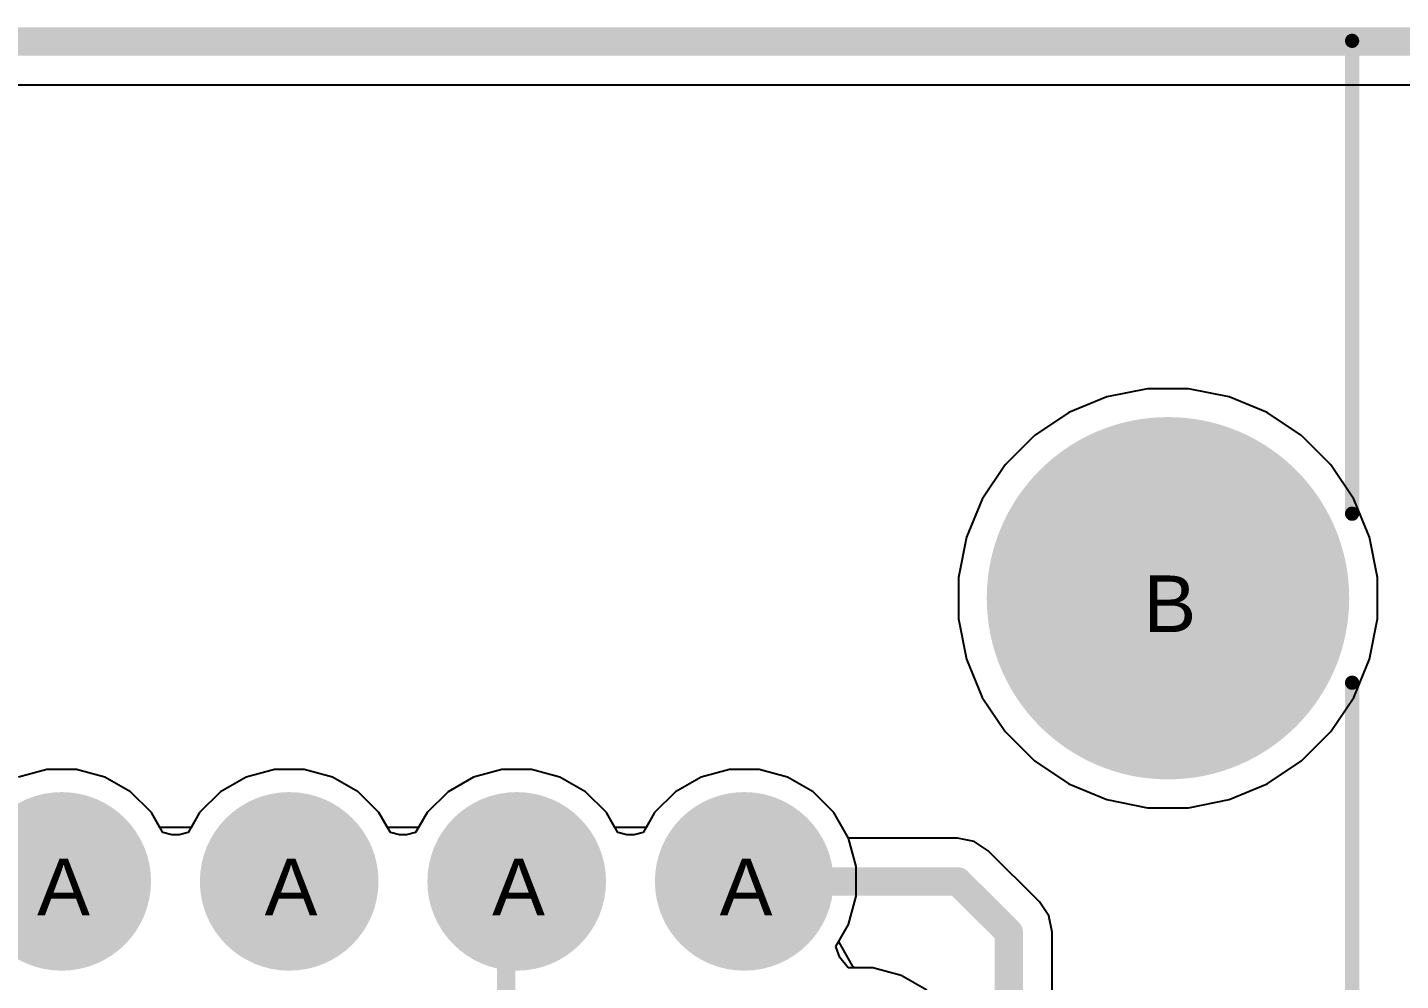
# Model space of a CAD drawing. Header units: inches. Extents: x 0 to 5401, y 0 to 5414.
# Drawn here: x 73.24 to 85.55, y 108.58 to 117.13 of the extents above; entities that cross this region are included whole.
import ezdxf

# ---------------------------------------------------------------- set-up
doc = ezdxf.new("R2010")
doc.units = ezdxf.units.IN
for name, color, linetype in [('Board Outline', 216, 'Continuous'), ('Bottom Layer', 5, 'Continuous'), ('Bottom Solder', 6, 'Continuous'), ('Drill Drawing', 1, 'Continuous'), ('Layer 1', 16, 'Continuous'), ('Layer 2', 76, 'Continuous'), ('Multi-Layer', 9, 'Continuous'), ('Pad Holes', 156, 'Continuous'), ('Top Layer', 1, 'Continuous'), ('Top Overlay', 2, 'Continuous'), ('Top Solder', 216, 'Continuous')]:
    doc.layers.add(name, color=color, linetype=linetype)
doc.styles.add('Arial', font='', dxfattribs={"height": 0.2})
doc.styles.get('Arial').set_extended_font_data('Arial')

# ---------------------------------------------------------------- blocks, each defined once
blk = doc.blocks.new('X12ADIWA3DY1027_190')
at = {"layer": 'Bottom Layer'}
h = blk.add_hatch(color=5, dxfattribs=at)
edge = h.paths.add_edge_path()
edge.add_arc((-2.55, 0.38), 0.75, 0, 360)
h = blk.add_hatch(color=5, dxfattribs=at)
edge = h.paths.add_edge_path()
edge.add_arc((-0.51, 0.38), 0.75, 0, 360)
h = blk.add_hatch(color=5, dxfattribs=at)
edge = h.paths.add_edge_path()
edge.add_arc((1.53, 0.38), 0.75, 0, 360)
h = blk.add_hatch(color=5, dxfattribs=at)
edge = h.paths.add_edge_path()
edge.add_arc((3.57, 0.38), 0.75, 0, 360)
at = {"layer": 'Bottom Solder'}
h = blk.add_hatch(color=6, dxfattribs=at)
edge = h.paths.add_edge_path()
edge.add_arc((-2.55, 0.38), 0.801, 0, 360)
h = blk.add_hatch(color=6, dxfattribs=at)
edge = h.paths.add_edge_path()
edge.add_arc((-0.51, 0.38), 0.801, 0, 360)
h = blk.add_hatch(color=6, dxfattribs=at)
edge = h.paths.add_edge_path()
edge.add_arc((1.53, 0.38), 0.801, 0, 360)
h = blk.add_hatch(color=6, dxfattribs=at)
edge = h.paths.add_edge_path()
edge.add_arc((3.57, 0.38), 0.801, 0, 360)
h = blk.add_hatch(color=6, dxfattribs=at)
edge = h.paths.add_edge_path()
edge.add_arc((-6.35, -2.16), 0.102, 0, 360)
at = {"layer": 'Layer 1'}
h = blk.add_hatch(color=16, dxfattribs=at)
edge = h.paths.add_edge_path()
edge.add_arc((-2.55, 0.38), 0.75, 0, 360)
h = blk.add_hatch(color=16, dxfattribs=at)
edge = h.paths.add_edge_path()
edge.add_arc((-0.51, 0.38), 0.75, 0, 360)
h = blk.add_hatch(color=16, dxfattribs=at)
edge = h.paths.add_edge_path()
edge.add_arc((1.53, 0.38), 0.75, 0, 360)
h = blk.add_hatch(color=16, dxfattribs=at)
edge = h.paths.add_edge_path()
edge.add_arc((3.57, 0.38), 0.75, 0, 360)
at = {"layer": 'Layer 2'}
h = blk.add_hatch(color=76, dxfattribs=at)
edge = h.paths.add_edge_path()
edge.add_arc((-2.55, 0.38), 0.75, 0, 360)
h = blk.add_hatch(color=76, dxfattribs=at)
edge = h.paths.add_edge_path()
edge.add_arc((-0.51, 0.38), 0.75, 0, 360)
h = blk.add_hatch(color=76, dxfattribs=at)
edge = h.paths.add_edge_path()
edge.add_arc((1.53, 0.38), 0.75, 0, 360)
h = blk.add_hatch(color=76, dxfattribs=at)
edge = h.paths.add_edge_path()
edge.add_arc((3.57, 0.38), 0.75, 0, 360)
at = {"layer": 'Multi-Layer'}
h = blk.add_hatch(color=9, dxfattribs=at)
edge = h.paths.add_edge_path()
edge.add_arc((-2.55, 0.38), 0.75, 0, 360)
h = blk.add_hatch(color=9, dxfattribs=at)
edge = h.paths.add_edge_path()
edge.add_arc((-0.51, 0.38), 0.75, 0, 360)
h = blk.add_hatch(color=9, dxfattribs=at)
edge = h.paths.add_edge_path()
edge.add_arc((1.53, 0.38), 0.75, 0, 360)
h = blk.add_hatch(color=9, dxfattribs=at)
edge = h.paths.add_edge_path()
edge.add_arc((3.57, 0.38), 0.75, 0, 360)
at = {"layer": 'Pad Holes'}
h = blk.add_hatch(color=7, dxfattribs=at)
edge = h.paths.add_edge_path()
edge.add_arc((-2.55, 0.38), 0.45, 0, 360)
h = blk.add_hatch(color=7, dxfattribs=at)
edge = h.paths.add_edge_path()
edge.add_arc((-0.51, 0.38), 0.45, 0, 360)
h = blk.add_hatch(color=7, dxfattribs=at)
edge = h.paths.add_edge_path()
edge.add_arc((1.53, 0.38), 0.45, 0, 360)
h = blk.add_hatch(color=7, dxfattribs=at)
edge = h.paths.add_edge_path()
edge.add_arc((3.57, 0.38), 0.45, 0, 360)
h = blk.add_hatch(color=7, dxfattribs=at)
edge = h.paths.add_edge_path()
edge.add_arc((-6.35, -2.16), 1.625, 0, 360)
at = {"layer": 'Top Layer'}
h = blk.add_hatch(color=1, dxfattribs=at)
edge = h.paths.add_edge_path()
edge.add_arc((-2.55, 0.38), 0.75, 0, 360)
h = blk.add_hatch(color=1, dxfattribs=at)
edge = h.paths.add_edge_path()
edge.add_arc((-0.51, 0.38), 0.75, 0, 360)
h = blk.add_hatch(color=1, dxfattribs=at)
edge = h.paths.add_edge_path()
edge.add_arc((1.53, 0.38), 0.75, 0, 360)
h = blk.add_hatch(color=1, dxfattribs=at)
edge = h.paths.add_edge_path()
edge.add_arc((3.57, 0.38), 0.75, 0, 360)
at = {"layer": 'Top Solder'}
h = blk.add_hatch(color=216, dxfattribs=at)
edge = h.paths.add_edge_path()
edge.add_arc((-2.55, 0.38), 0.801, 0, 360)
h = blk.add_hatch(color=216, dxfattribs=at)
edge = h.paths.add_edge_path()
edge.add_arc((-0.51, 0.38), 0.801, 0, 360)
h = blk.add_hatch(color=216, dxfattribs=at)
edge = h.paths.add_edge_path()
edge.add_arc((1.53, 0.38), 0.801, 0, 360)
h = blk.add_hatch(color=216, dxfattribs=at)
edge = h.paths.add_edge_path()
edge.add_arc((3.57, 0.38), 0.801, 0, 360)
h = blk.add_hatch(color=216, dxfattribs=at)
edge = h.paths.add_edge_path()
edge.add_arc((-6.35, -2.16), 0.102, 0, 360)
at = {"layer": 'Top Overlay'}
for points in [[(-8.001, 8.04, 0.127, 0.127, 0), (-8.001, -1.402, 0.127, 0.127, 0)], [(-8.001, -2.918, 0.127, 0.127, 0), (-8.001, -7.16, 0.127, 0.127, 0)], [(8, -7.16, 0.127, 0.127, 0), (-8.001, -7.16, 0.127, 0.127, 0)]]:
    blk.add_lwpolyline(points, format="xyseb", dxfattribs=at)
for points in [[(-8.033, -1.402, 0.0635, 0.0635, 1), (-7.969, -1.402, 0.0635, 0.0635, 1)], [(-8.033, -2.918, 0.0635, 0.0635, 1), (-7.969, -2.918, 0.0635, 0.0635, 1)], [(-8.033, -7.16, 0.0635, 0.0635, 1), (-7.969, -7.16, 0.0635, 0.0635, 1)], [(-8.033, -7.16, 0.0635, 0.0635, 1), (-7.969, -7.16, 0.0635, 0.0635, 1)]]:
    blk.add_lwpolyline(points, format="xyseb", close=True, dxfattribs=at)

msp = doc.modelspace()

# ---------------------------------------------------------------- linework, layer by layer
at = {"layer": 'Board Outline'}
msp.add_lwpolyline([(0, 117, 0.254, 0.254, 0), (150, 117, 0.254, 0.254, 0)], format="xyseb", dxfattribs=at)
at = {"layer": 'Bottom Layer'}
for p, q in [((4.517, 116.612), (94.856, 116.612)), ((82.916, 113.814), (82.574, 113.673)), ((83.279, 113.886), (82.916, 113.814)), ((83.649, 113.886), (83.279, 113.886)), ((84.012, 113.814), (83.649, 113.886)), ((84.354, 113.673), (84.012, 113.814)), ((82.574, 113.673), (82.267, 113.467)), ((84.662, 113.467), (84.354, 113.673)), ((82.267, 113.467), (82.005, 113.205)), ((84.924, 113.205), (84.662, 113.467)), ((82.005, 113.205), (81.799, 112.897)), ((85.13, 112.897), (84.924, 113.205)), ((81.799, 112.897), (81.658, 112.555)), ((85.271, 112.555), (85.13, 112.897)), ((81.658, 112.555), (81.585, 112.192)), ((85.343, 112.192), (85.271, 112.555)), ((81.585, 112.192), (81.585, 111.822)), ((85.343, 111.822), (85.343, 112.192)), ((81.585, 111.822), (81.658, 111.459)), ((85.271, 111.459), (85.343, 111.822)), ((81.658, 111.459), (81.799, 111.117)), ((85.13, 111.117), (85.271, 111.459)), ((81.799, 111.117), (82.005, 110.81)), ((84.924, 110.81), (85.13, 111.117)), ((82.005, 110.81), (82.267, 110.548)), ((84.662, 110.548), (84.924, 110.81)), ((73.412, 110.471), (73.157, 110.403)), ((73.677, 110.471), (73.412, 110.471)), ((73.932, 110.403), (73.677, 110.471)), ((75.452, 110.471), (75.197, 110.403)), ((75.717, 110.471), (75.452, 110.471)), ((75.972, 110.403), (75.717, 110.471)), ((77.492, 110.471), (77.237, 110.403)), ((77.757, 110.471), (77.492, 110.471)), ((78.012, 110.403), (77.757, 110.471)), ((79.532, 110.471), (79.277, 110.403)), ((79.797, 110.471), (79.532, 110.471)), ((80.052, 110.403), (79.797, 110.471)), ((82.267, 110.548), (82.574, 110.342)), ((84.354, 110.342), (84.662, 110.548)), ((74.161, 110.271), (73.932, 110.403)), ((75.197, 110.403), (74.968, 110.271)), ((76.201, 110.271), (75.972, 110.403)), ((77.237, 110.403), (77.008, 110.271)), ((78.241, 110.271), (78.012, 110.403)), ((79.277, 110.403), (79.048, 110.271)), ((80.281, 110.271), (80.052, 110.403)), ((82.574, 110.342), (82.916, 110.201)), ((84.012, 110.201), (84.354, 110.342)), ((74.348, 110.084), (74.161, 110.271)), ((74.968, 110.271), (74.781, 110.084)), ((76.388, 110.084), (76.201, 110.271)), ((77.008, 110.271), (76.821, 110.084)), ((78.428, 110.084), (78.241, 110.271)), ((79.048, 110.271), (78.861, 110.084)), ((80.468, 110.084), (80.281, 110.271)), ((82.916, 110.201), (83.279, 110.128)), ((83.649, 110.128), (84.012, 110.201)), ((74.452, 109.904), (74.348, 110.084)), ((74.781, 110.084), (74.677, 109.904)), ((76.492, 109.904), (76.388, 110.084)), ((76.821, 110.084), (76.717, 109.904)), ((78.532, 109.904), (78.428, 110.084)), ((78.861, 110.084), (78.757, 109.904)), ((80.6, 109.855), (80.468, 110.084)), ((83.279, 110.128), (83.649, 110.128)), ((74.533, 109.884), (74.452, 109.904)), ((74.596, 109.884), (74.533, 109.884)), ((74.677, 109.904), (74.596, 109.884)), ((76.573, 109.884), (76.492, 109.904)), ((76.636, 109.884), (76.573, 109.884)), ((76.717, 109.904), (76.636, 109.884)), ((78.613, 109.884), (78.532, 109.904)), ((78.676, 109.884), (78.613, 109.884)), ((78.757, 109.904), (78.676, 109.884)), ((80.668, 109.6), (80.6, 109.855)), ((80.668, 109.335), (80.668, 109.6)), ((80.6, 109.08), (80.668, 109.335)), ((80.487, 108.884), (80.6, 109.08)), ((80.521, 108.785), (80.487, 108.884)), ((80.596, 108.691), (80.521, 108.785)), ((80.817, 108.691), (80.596, 108.691)), ((81.072, 108.623), (80.817, 108.691)), ((81.301, 108.491), (81.072, 108.623))]:
    msp.add_line(p, q, dxfattribs=at)
at = {"layer": 'Layer 1'}
for p, q in [((4.603, 116.612), (145.397, 116.612)), ((82.916, 113.814), (82.574, 113.673)), ((83.279, 113.886), (82.916, 113.814)), ((83.649, 113.886), (83.279, 113.886)), ((84.012, 113.814), (83.649, 113.886)), ((84.354, 113.673), (84.012, 113.814)), ((82.574, 113.673), (82.267, 113.467)), ((84.662, 113.467), (84.354, 113.673)), ((82.267, 113.467), (82.005, 113.205)), ((84.924, 113.205), (84.662, 113.467)), ((82.005, 113.205), (81.799, 112.897)), ((85.13, 112.897), (84.924, 113.205)), ((81.799, 112.897), (81.658, 112.555)), ((85.271, 112.555), (85.13, 112.897)), ((81.658, 112.555), (81.585, 112.192)), ((85.343, 112.192), (85.271, 112.555)), ((81.585, 112.192), (81.585, 111.822)), ((85.343, 111.822), (85.343, 112.192)), ((81.585, 111.822), (81.658, 111.459)), ((85.271, 111.459), (85.343, 111.822)), ((81.658, 111.459), (81.799, 111.117)), ((85.13, 111.117), (85.271, 111.459)), ((81.799, 111.117), (82.005, 110.81)), ((84.924, 110.81), (85.13, 111.117)), ((82.005, 110.81), (82.267, 110.548)), ((84.662, 110.548), (84.924, 110.81)), ((73.412, 110.471), (73.157, 110.403)), ((73.677, 110.471), (73.412, 110.471)), ((73.932, 110.403), (73.677, 110.471)), ((75.452, 110.471), (75.197, 110.403)), ((75.717, 110.471), (75.452, 110.471)), ((75.972, 110.403), (75.717, 110.471)), ((77.492, 110.471), (77.237, 110.403)), ((77.757, 110.471), (77.492, 110.471)), ((78.012, 110.403), (77.757, 110.471)), ((79.532, 110.471), (79.277, 110.403)), ((79.797, 110.471), (79.532, 110.471)), ((80.052, 110.403), (79.797, 110.471)), ((82.267, 110.548), (82.574, 110.342)), ((84.354, 110.342), (84.662, 110.548)), ((74.161, 110.271), (73.932, 110.403)), ((75.197, 110.403), (74.968, 110.271)), ((76.201, 110.271), (75.972, 110.403)), ((77.237, 110.403), (77.008, 110.271)), ((78.241, 110.271), (78.012, 110.403)), ((79.277, 110.403), (79.048, 110.271)), ((80.281, 110.271), (80.052, 110.403)), ((82.574, 110.342), (82.916, 110.201)), ((84.012, 110.201), (84.354, 110.342)), ((74.348, 110.084), (74.161, 110.271)), ((74.968, 110.271), (74.781, 110.084)), ((76.388, 110.084), (76.201, 110.271)), ((77.008, 110.271), (76.821, 110.084)), ((78.428, 110.084), (78.241, 110.271)), ((79.048, 110.271), (78.861, 110.084)), ((80.468, 110.084), (80.281, 110.271)), ((82.916, 110.201), (83.279, 110.128)), ((83.649, 110.128), (84.012, 110.201)), ((74.425, 109.951), (74.348, 110.084)), ((74.781, 110.084), (74.704, 109.951)), ((76.465, 109.951), (76.388, 110.084)), ((76.821, 110.084), (76.744, 109.951)), ((78.505, 109.951), (78.428, 110.084)), ((78.861, 110.084), (78.784, 109.951)), ((80.6, 109.855), (80.468, 110.084)), ((83.279, 110.128), (83.649, 110.128)), ((74.704, 109.951), (74.425, 109.951)), ((76.744, 109.951), (76.465, 109.951)), ((78.784, 109.951), (78.505, 109.951)), ((80.668, 109.6), (80.6, 109.855)), ((80.668, 109.335), (80.668, 109.6)), ((80.6, 109.08), (80.668, 109.335)), ((80.515, 108.933), (80.6, 109.08)), ((80.517, 108.922), (80.515, 108.933)), ((80.636, 108.708), (80.517, 108.922)), ((80.656, 108.691), (80.636, 108.708)), ((80.817, 108.691), (80.656, 108.691)), ((81.072, 108.623), (80.817, 108.691)), ((81.301, 108.491), (81.072, 108.623))]:
    msp.add_line(p, q, dxfattribs=at)
at = {"layer": 'Layer 2'}
for p, q in [((4.603, 116.612), (94.856, 116.612)), ((82.916, 113.814), (82.574, 113.673)), ((83.279, 113.886), (82.916, 113.814)), ((83.649, 113.886), (83.279, 113.886)), ((84.012, 113.814), (83.649, 113.886)), ((84.354, 113.673), (84.012, 113.814)), ((82.574, 113.673), (82.267, 113.467)), ((84.662, 113.467), (84.354, 113.673)), ((82.267, 113.467), (82.005, 113.205)), ((84.924, 113.205), (84.662, 113.467)), ((82.005, 113.205), (81.799, 112.897)), ((85.13, 112.897), (84.924, 113.205)), ((81.799, 112.897), (81.658, 112.555)), ((85.271, 112.555), (85.13, 112.897)), ((81.658, 112.555), (81.585, 112.192)), ((85.343, 112.192), (85.271, 112.555)), ((81.585, 112.192), (81.585, 111.822)), ((85.343, 111.822), (85.343, 112.192)), ((81.585, 111.822), (81.658, 111.459)), ((85.271, 111.459), (85.343, 111.822)), ((81.658, 111.459), (81.799, 111.117)), ((85.13, 111.117), (85.271, 111.459)), ((81.799, 111.117), (82.005, 110.81)), ((84.924, 110.81), (85.13, 111.117)), ((82.005, 110.81), (82.267, 110.548)), ((84.662, 110.548), (84.924, 110.81)), ((73.412, 110.471), (73.157, 110.403)), ((73.677, 110.471), (73.412, 110.471)), ((73.932, 110.403), (73.677, 110.471)), ((75.452, 110.471), (75.197, 110.403)), ((75.717, 110.471), (75.452, 110.471)), ((75.972, 110.403), (75.717, 110.471)), ((77.492, 110.471), (77.237, 110.403)), ((77.757, 110.471), (77.492, 110.471)), ((78.012, 110.403), (77.757, 110.471)), ((79.532, 110.471), (79.277, 110.403)), ((79.797, 110.471), (79.532, 110.471)), ((80.052, 110.403), (79.797, 110.471)), ((82.267, 110.548), (82.574, 110.342)), ((84.354, 110.342), (84.662, 110.548)), ((74.161, 110.271), (73.932, 110.403)), ((75.197, 110.403), (74.968, 110.271)), ((76.201, 110.271), (75.972, 110.403)), ((77.237, 110.403), (77.008, 110.271)), ((78.241, 110.271), (78.012, 110.403)), ((79.277, 110.403), (79.048, 110.271)), ((80.281, 110.271), (80.052, 110.403)), ((82.574, 110.342), (82.916, 110.201)), ((84.012, 110.201), (84.354, 110.342)), ((74.348, 110.084), (74.161, 110.271)), ((74.968, 110.271), (74.781, 110.084)), ((76.388, 110.084), (76.201, 110.271)), ((77.008, 110.271), (76.821, 110.084)), ((78.428, 110.084), (78.241, 110.271)), ((79.048, 110.271), (78.861, 110.084)), ((80.468, 110.084), (80.281, 110.271)), ((82.916, 110.201), (83.279, 110.128)), ((83.649, 110.128), (84.012, 110.201)), ((74.425, 109.951), (74.348, 110.084)), ((74.781, 110.084), (74.704, 109.951)), ((76.465, 109.951), (76.388, 110.084)), ((76.821, 110.084), (76.744, 109.951)), ((78.505, 109.951), (78.428, 110.084)), ((78.861, 110.084), (78.784, 109.951)), ((80.6, 109.855), (80.468, 110.084)), ((83.279, 110.128), (83.649, 110.128)), ((74.704, 109.951), (74.425, 109.951)), ((76.744, 109.951), (76.465, 109.951)), ((78.784, 109.951), (78.505, 109.951)), ((80.668, 109.6), (80.6, 109.855)), ((80.668, 109.335), (80.668, 109.6)), ((80.6, 109.08), (80.668, 109.335)), ((80.515, 108.933), (80.6, 109.08)), ((80.517, 108.922), (80.515, 108.933)), ((80.636, 108.708), (80.517, 108.922)), ((80.656, 108.691), (80.636, 108.708)), ((80.817, 108.691), (80.656, 108.691)), ((81.072, 108.623), (80.817, 108.691)), ((81.301, 108.491), (81.072, 108.623))]:
    msp.add_line(p, q, dxfattribs=at)
at = {"layer": 'Top Layer'}
for p, q in [((5.795, 116.612), (94.847, 116.612)), ((82.916, 113.814), (82.574, 113.673)), ((83.279, 113.886), (82.916, 113.814)), ((83.649, 113.886), (83.279, 113.886)), ((84.012, 113.814), (83.649, 113.886)), ((84.354, 113.673), (84.012, 113.814)), ((82.574, 113.673), (82.267, 113.467)), ((84.662, 113.467), (84.354, 113.673)), ((82.267, 113.467), (82.005, 113.205)), ((84.924, 113.205), (84.662, 113.467)), ((82.005, 113.205), (81.799, 112.897)), ((85.13, 112.897), (84.924, 113.205)), ((81.799, 112.897), (81.658, 112.555)), ((85.271, 112.555), (85.13, 112.897)), ((81.658, 112.555), (81.585, 112.192)), ((85.343, 112.192), (85.271, 112.555)), ((81.585, 112.192), (81.585, 111.822)), ((85.343, 111.822), (85.343, 112.192)), ((81.585, 111.822), (81.658, 111.459)), ((85.271, 111.459), (85.343, 111.822)), ((81.658, 111.459), (81.799, 111.117)), ((85.13, 111.117), (85.271, 111.459)), ((81.799, 111.117), (82.005, 110.81)), ((84.924, 110.81), (85.13, 111.117)), ((82.005, 110.81), (82.267, 110.548)), ((84.662, 110.548), (84.924, 110.81)), ((73.412, 110.471), (73.157, 110.403)), ((73.677, 110.471), (73.412, 110.471)), ((73.932, 110.403), (73.677, 110.471)), ((75.452, 110.471), (75.197, 110.403)), ((75.717, 110.471), (75.452, 110.471)), ((75.972, 110.403), (75.717, 110.471)), ((77.492, 110.471), (77.237, 110.403)), ((77.757, 110.471), (77.492, 110.471)), ((78.012, 110.403), (77.757, 110.471)), ((79.532, 110.471), (79.277, 110.403)), ((79.797, 110.471), (79.532, 110.471)), ((80.052, 110.403), (79.797, 110.471)), ((82.267, 110.548), (82.574, 110.342)), ((84.354, 110.342), (84.662, 110.548)), ((74.161, 110.271), (73.932, 110.403)), ((75.197, 110.403), (74.968, 110.271)), ((76.201, 110.271), (75.972, 110.403)), ((77.237, 110.403), (77.008, 110.271)), ((78.241, 110.271), (78.012, 110.403)), ((79.277, 110.403), (79.048, 110.271)), ((80.281, 110.271), (80.052, 110.403)), ((82.574, 110.342), (82.916, 110.201)), ((84.012, 110.201), (84.354, 110.342)), ((74.348, 110.084), (74.161, 110.271)), ((74.968, 110.271), (74.781, 110.084)), ((76.388, 110.084), (76.201, 110.271)), ((77.008, 110.271), (76.821, 110.084)), ((78.428, 110.084), (78.241, 110.271)), ((79.048, 110.271), (78.861, 110.084)), ((80.468, 110.084), (80.281, 110.271)), ((82.916, 110.201), (83.279, 110.128)), ((83.649, 110.128), (84.012, 110.201)), ((74.452, 109.904), (74.348, 110.084)), ((74.781, 110.084), (74.677, 109.904)), ((76.492, 109.904), (76.388, 110.084)), ((76.821, 110.084), (76.717, 109.904)), ((78.532, 109.904), (78.428, 110.084)), ((78.861, 110.084), (78.757, 109.904)), ((80.599, 109.856), (80.468, 110.084)), ((83.279, 110.128), (83.649, 110.128)), ((74.533, 109.884), (74.452, 109.904)), ((74.596, 109.884), (74.533, 109.884)), ((74.677, 109.904), (74.596, 109.884)), ((76.573, 109.884), (76.492, 109.904)), ((76.636, 109.884), (76.573, 109.884)), ((76.717, 109.904), (76.636, 109.884)), ((78.613, 109.884), (78.532, 109.904)), ((78.676, 109.884), (78.613, 109.884)), ((78.757, 109.904), (78.676, 109.884)), ((81.578, 109.856), (80.599, 109.856)), ((81.727, 109.826), (81.578, 109.856)), ((81.853, 109.742), (81.727, 109.826)), ((82.311, 109.284), (81.853, 109.742)), ((82.395, 109.158), (82.311, 109.284)), ((82.425, 109.01), (82.395, 109.158)), ((82.425, 107.023), (82.425, 109.01))]:
    msp.add_line(p, q, dxfattribs=at)
for points in [[(79.664, 109.467, 0.254, 0.254, 0), (81.578, 109.467, 0.254, 0.254, 0)], [(81.578, 109.467, 0.254, 0.254, 0), (82.036, 109.01, 0.254, 0.254, 0)], [(77.529, 109.372, 0.165, 0.165, 0), (77.624, 109.467, 0.165, 0.165, 0)], [(77.529, 108.127, 0.165, 0.165, 0), (77.529, 109.372, 0.165, 0.165, 0)], [(82.036, 107.023, 0.254, 0.254, 0), (82.036, 109.01, 0.254, 0.254, 0)]]:
    msp.add_lwpolyline(points, format="xyseb", dxfattribs=at)
for points in [[(79.601, 109.467, 0.127, 0.127, 1), (79.728, 109.467, 0.127, 0.127, 1)], [(81.515, 109.467, 0.127, 0.127, 1), (81.642, 109.467, 0.127, 0.127, 1)], [(81.515, 109.467, 0.127, 0.127, 1), (81.642, 109.467, 0.127, 0.127, 1)], [(77.583, 109.467, 0.0825, 0.0825, 1), (77.666, 109.467, 0.0825, 0.0825, 1)], [(77.488, 109.372, 0.0825, 0.0825, 1), (77.571, 109.372, 0.0825, 0.0825, 1)], [(77.488, 109.372, 0.0825, 0.0825, 1), (77.571, 109.372, 0.0825, 0.0825, 1)], [(81.973, 109.01, 0.127, 0.127, 1), (82.1, 109.01, 0.127, 0.127, 1)], [(81.973, 109.01, 0.127, 0.127, 1), (82.1, 109.01, 0.127, 0.127, 1)]]:
    msp.add_lwpolyline(points, format="xyseb", close=True, dxfattribs=at)

# ---------------------------------------------------------------- block references
at = {"rotation": 180}
msp.add_blockref('X12ADIWA3DY1027_190', (77.114, 109.847), dxfattribs=at)

# ---------------------------------------------------------------- texts
at = {"layer": 'Drill Drawing', "style": 'Arial'}
for s, p in [('B', (83.244, 111.703)), ('A', (73.324, 109.163)), ('A', (75.364, 109.163)), ('A', (77.404, 109.163)), ('A', (79.444, 109.163))]:
    msp.add_text(s, height=0.508, dxfattribs=at).set_placement(p)

doc.saveas('drawing.dxf')
